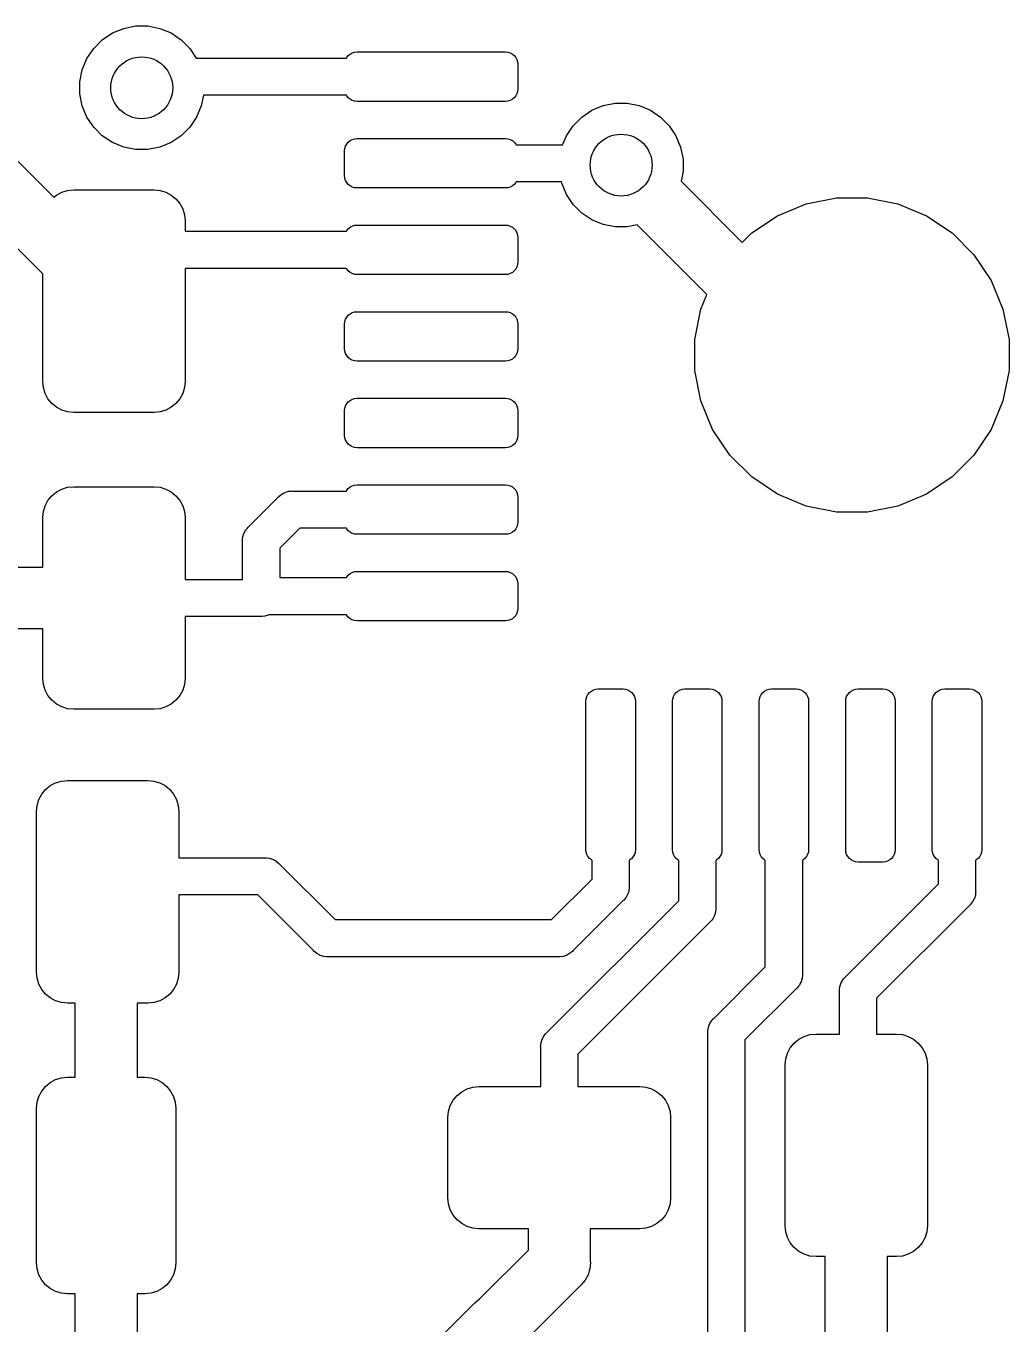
# Model space of a CAD drawing. Extents: x -3.6 to 94.4, y -84.3 to 13.7.
# Drawn here: x 63.06 to 71.01, y -32.74 to -22.25 of the extents above; entities that cross this region are included whole.
import ezdxf

# ---------------------------------------------------------------- set-up
doc = ezdxf.new("R2010")
doc.units = 0
doc.layers.add('BLACK', color=7, linetype='CONTINUOUS')

msp = doc.modelspace()

# ---------------------------------------------------------------- linework, layer by layer
at = {"layer": 'BLACK', "linetype": 'CONTINUOUS'}
for p, q in [((63.6813, -22.3616), (63.7632, -22.3069)), ((63.7632, -22.3069), (63.8542, -22.2692)), ((63.8542, -22.2692), (63.9508, -22.25)), ((63.9508, -22.25), (64.0492, -22.25)), ((64.0492, -22.25), (64.1458, -22.2692)), ((64.1458, -22.2692), (64.2368, -22.3069)), ((64.2368, -22.3069), (64.3187, -22.3616)), ((63.5569, -22.5132), (63.6116, -22.4313)), ((63.6116, -22.4313), (63.6813, -22.3616)), ((64.3187, -22.3616), (64.3884, -22.4313)), ((64.3884, -22.4313), (64.441, -22.51)), ((63.5192, -22.6042), (63.5569, -22.5132)), ((64.441, -22.51), (65.6539, -22.51)), ((65.6539, -22.51), (65.6569, -22.5044)), ((65.6569, -22.5044), (65.6693, -22.4893)), ((65.6693, -22.4893), (65.6844, -22.4769)), ((65.6844, -22.4769), (65.7017, -22.4676)), ((65.7017, -22.4676), (65.7205, -22.4619)), ((65.7205, -22.4619), (65.74, -22.46)), ((65.74, -22.46), (66.94, -22.46)), ((66.94, -22.46), (66.9595, -22.4619)), ((66.9595, -22.4619), (66.9783, -22.4676)), ((66.9783, -22.4676), (66.9956, -22.4769)), ((66.9956, -22.4769), (67.0107, -22.4893)), ((67.0107, -22.4893), (67.0231, -22.5044)), ((67.0231, -22.5044), (67.0324, -22.5217)), ((67.0324, -22.5217), (67.0381, -22.5405)), ((67.0381, -22.5405), (67.04, -22.56)), ((67.04, -22.56), (67.04, -22.76)), ((63.5, -22.7008), (63.5192, -22.6042)), ((63.5, -22.7992), (63.5, -22.7008)), ((67.04, -22.76), (67.0381, -22.7795)), ((63.5192, -22.8958), (63.5, -22.7992)), ((64.4979, -22.81), (64.4808, -22.8958)), ((65.6539, -22.81), (64.4979, -22.81)), ((65.6569, -22.8156), (65.6539, -22.81)), ((65.6693, -22.8307), (65.6569, -22.8156)), ((65.6844, -22.8431), (65.6693, -22.8307)), ((65.7017, -22.8524), (65.6844, -22.8431)), ((65.7205, -22.8581), (65.7017, -22.8524)), ((65.74, -22.86), (65.7205, -22.8581)), ((66.94, -22.86), (65.74, -22.86)), ((66.9595, -22.8581), (66.94, -22.86)), ((66.9783, -22.8524), (66.9595, -22.8581)), ((66.9956, -22.8431), (66.9783, -22.8524)), ((67.0107, -22.8307), (66.9956, -22.8431)), ((67.0231, -22.8156), (67.0107, -22.8307)), ((67.0324, -22.7983), (67.0231, -22.8156)), ((67.0381, -22.7795), (67.0324, -22.7983)), ((67.7292, -22.8942), (67.8258, -22.875)), ((67.8258, -22.875), (67.9242, -22.875)), ((67.9242, -22.875), (68.0208, -22.8942)), ((63.5569, -22.9868), (63.5192, -22.8958)), ((64.4808, -22.8958), (64.4431, -22.9868)), ((67.5563, -22.9866), (67.6382, -22.9319)), ((67.6382, -22.9319), (67.7292, -22.8942)), ((68.0208, -22.8942), (68.1118, -22.9319)), ((68.1118, -22.9319), (68.1937, -22.9866)), ((63.6116, -23.0687), (63.5569, -22.9868)), ((63.6813, -23.1384), (63.6116, -23.0687)), ((64.3884, -23.0687), (64.3187, -23.1384)), ((64.4431, -22.9868), (64.3884, -23.0687)), ((67.4319, -23.1382), (67.4866, -23.0563)), ((67.4866, -23.0563), (67.5563, -22.9866)), ((68.1937, -22.9866), (68.2634, -23.0563)), ((68.2634, -23.0563), (68.3181, -23.1382)), ((62.7428, -23.0893), (63.2889, -23.6354)), ((63.7632, -23.1931), (63.6813, -23.1384)), ((63.8542, -23.2308), (63.7632, -23.1931)), ((64.2368, -23.1931), (64.1458, -23.2308)), ((64.3187, -23.1384), (64.2368, -23.1931)), ((65.6569, -23.2044), (65.6693, -23.1893)), ((65.6693, -23.1893), (65.6844, -23.1769)), ((65.6844, -23.1769), (65.7017, -23.1676)), ((65.7017, -23.1676), (65.7205, -23.1619)), ((65.7205, -23.1619), (65.74, -23.16)), ((65.74, -23.16), (66.94, -23.16)), ((66.94, -23.16), (66.9595, -23.1619)), ((66.9595, -23.1619), (66.9783, -23.1676)), ((66.9783, -23.1676), (66.9956, -23.1769)), ((66.9956, -23.1769), (67.0107, -23.1893)), ((67.0107, -23.1893), (67.0231, -23.2044)), ((67.4021, -23.21), (67.4319, -23.1382)), ((68.3181, -23.1382), (68.3558, -23.2292)), ((63.2, -24.2536), (62.2069, -23.2605)), ((63.9508, -23.25), (63.8542, -23.2308)), ((64.0492, -23.25), (63.9508, -23.25)), ((64.1458, -23.2308), (64.0492, -23.25)), ((65.64, -23.26), (65.6419, -23.2405)), ((65.64, -23.46), (65.64, -23.26)), ((65.6419, -23.2405), (65.6476, -23.2217)), ((65.6476, -23.2217), (65.6569, -23.2044)), ((67.0231, -23.2044), (67.0261, -23.21)), ((67.0261, -23.21), (67.4021, -23.21)), ((68.3558, -23.2292), (68.375, -23.3258)), ((68.375, -23.3258), (68.375, -23.4242)), ((65.6419, -23.4795), (65.64, -23.46)), ((65.6476, -23.4983), (65.6419, -23.4795)), ((65.6569, -23.5156), (65.6476, -23.4983)), ((68.375, -23.4242), (68.3589, -23.5053)), ((68.3589, -23.5053), (68.8538, -24.0002)), ((63.3111, -23.6171), (63.3543, -23.594)), ((63.3543, -23.594), (63.4012, -23.5798)), ((63.4012, -23.5798), (63.45, -23.575)), ((63.45, -23.575), (64.1, -23.575)), ((64.1, -23.575), (64.1488, -23.5798)), ((64.1488, -23.5798), (64.1957, -23.594)), ((64.1957, -23.594), (64.2389, -23.6171)), ((65.6693, -23.5307), (65.6569, -23.5156)), ((65.6844, -23.5431), (65.6693, -23.5307)), ((65.7017, -23.5524), (65.6844, -23.5431)), ((65.7205, -23.5581), (65.7017, -23.5524)), ((65.74, -23.56), (65.7205, -23.5581)), ((66.94, -23.56), (65.74, -23.56)), ((66.9595, -23.5581), (66.94, -23.56)), ((66.9783, -23.5524), (66.9595, -23.5581)), ((66.9956, -23.5431), (66.9783, -23.5524)), ((67.0107, -23.5307), (66.9956, -23.5431)), ((67.0231, -23.5156), (67.0107, -23.5307)), ((67.0261, -23.51), (67.0231, -23.5156)), ((67.3921, -23.51), (67.0261, -23.51)), ((67.3942, -23.5208), (67.3921, -23.51)), ((67.4319, -23.6118), (67.3942, -23.5208)), ((67.4866, -23.6937), (67.4319, -23.6118)), ((63.2889, -23.6354), (63.3111, -23.6171)), ((64.2389, -23.6171), (64.2768, -23.6482)), ((64.2768, -23.6482), (64.3079, -23.6861)), ((64.3079, -23.6861), (64.331, -23.7293)), ((67.5563, -23.7634), (67.4866, -23.6937)), ((69.1384, -23.7845), (69.3696, -23.6888)), ((69.3696, -23.6888), (69.6149, -23.64)), ((69.6149, -23.64), (69.8651, -23.64)), ((69.8651, -23.64), (70.1104, -23.6888)), ((70.1104, -23.6888), (70.3416, -23.7845)), ((64.331, -23.7293), (64.3452, -23.7762)), ((64.3452, -23.7762), (64.35, -23.825)), ((67.6382, -23.8181), (67.5563, -23.7634)), ((67.7292, -23.8558), (67.6382, -23.8181)), ((68.9304, -23.9235), (69.1384, -23.7845)), ((70.3416, -23.7845), (70.5496, -23.9235)), ((64.35, -23.825), (64.35, -23.91)), ((64.35, -23.91), (65.6539, -23.91)), ((65.6539, -23.91), (65.6569, -23.9044)), ((65.6569, -23.9044), (65.6693, -23.8893)), ((65.6693, -23.8893), (65.6844, -23.8769)), ((65.6844, -23.8769), (65.7017, -23.8676)), ((65.7017, -23.8676), (65.7205, -23.8619)), ((65.7205, -23.8619), (65.74, -23.86)), ((65.74, -23.86), (66.94, -23.86)), ((66.94, -23.86), (66.9595, -23.8619)), ((66.9595, -23.8619), (66.9783, -23.8676)), ((66.9783, -23.8676), (66.9956, -23.8769)), ((66.9956, -23.8769), (67.0107, -23.8893)), ((67.0107, -23.8893), (67.0231, -23.9044)), ((67.0231, -23.9044), (67.0324, -23.9217)), ((67.0324, -23.9217), (67.0381, -23.9405)), ((67.8258, -23.875), (67.7292, -23.8558)), ((67.9242, -23.875), (67.8258, -23.875)), ((68.0053, -23.8589), (67.9242, -23.875)), ((68.5678, -24.4213), (68.0053, -23.8589)), ((68.8538, -24.0002), (68.9304, -23.9235)), ((70.5496, -23.9235), (70.7265, -24.1004)), ((67.0381, -23.9405), (67.04, -23.96)), ((67.04, -23.96), (67.04, -24.16)), ((70.7265, -24.1004), (70.8655, -24.3084)), ((65.6539, -24.21), (64.35, -24.21)), ((64.35, -24.21), (64.35, -25.125)), ((65.6569, -24.2156), (65.6539, -24.21)), ((65.6693, -24.2307), (65.6569, -24.2156)), ((65.6844, -24.2431), (65.6693, -24.2307)), ((65.7017, -24.2524), (65.6844, -24.2431)), ((66.9956, -24.2431), (66.9783, -24.2524)), ((67.0107, -24.2307), (66.9956, -24.2431)), ((67.0231, -24.2156), (67.0107, -24.2307)), ((67.0324, -24.1983), (67.0231, -24.2156)), ((67.0381, -24.1795), (67.0324, -24.1983)), ((67.04, -24.16), (67.0381, -24.1795)), ((63.2, -25.125), (63.2, -24.2536)), ((65.7205, -24.2581), (65.7017, -24.2524)), ((65.74, -24.26), (65.7205, -24.2581)), ((66.94, -24.26), (65.74, -24.26)), ((66.9595, -24.2581), (66.94, -24.26)), ((66.9783, -24.2524), (66.9595, -24.2581)), ((70.8655, -24.3084), (70.9612, -24.5396)), ((68.5188, -24.5396), (68.5678, -24.4213)), ((68.47, -24.7849), (68.5188, -24.5396)), ((70.9612, -24.5396), (71.01, -24.7849)), ((65.64, -24.66), (65.6419, -24.6405)), ((65.64, -24.86), (65.64, -24.66)), ((65.6419, -24.6405), (65.6476, -24.6217)), ((65.6476, -24.6217), (65.6569, -24.6044)), ((65.6569, -24.6044), (65.6693, -24.5893)), ((65.6693, -24.5893), (65.6844, -24.5769)), ((65.6844, -24.5769), (65.7017, -24.5676)), ((65.7017, -24.5676), (65.7205, -24.5619)), ((65.7205, -24.5619), (65.74, -24.56)), ((65.74, -24.56), (66.94, -24.56)), ((66.94, -24.56), (66.9595, -24.5619)), ((66.9595, -24.5619), (66.9783, -24.5676)), ((66.9783, -24.5676), (66.9956, -24.5769)), ((66.9956, -24.5769), (67.0107, -24.5893)), ((67.0107, -24.5893), (67.0231, -24.6044)), ((67.0231, -24.6044), (67.0324, -24.6217)), ((67.0324, -24.6217), (67.0381, -24.6405)), ((67.0381, -24.6405), (67.04, -24.66)), ((67.04, -24.66), (67.04, -24.86)), ((65.6419, -24.8795), (65.64, -24.86)), ((67.04, -24.86), (67.0381, -24.8795)), ((68.47, -25.0351), (68.47, -24.7849)), ((71.01, -24.7849), (71.01, -25.0351)), ((65.6476, -24.8983), (65.6419, -24.8795)), ((65.6569, -24.9156), (65.6476, -24.8983)), ((65.6693, -24.9307), (65.6569, -24.9156)), ((65.6844, -24.9431), (65.6693, -24.9307)), ((65.7017, -24.9524), (65.6844, -24.9431)), ((65.7205, -24.9581), (65.7017, -24.9524)), ((65.74, -24.96), (65.7205, -24.9581)), ((66.94, -24.96), (65.74, -24.96)), ((66.9595, -24.9581), (66.94, -24.96)), ((66.9783, -24.9524), (66.9595, -24.9581)), ((66.9956, -24.9431), (66.9783, -24.9524)), ((67.0107, -24.9307), (66.9956, -24.9431)), ((67.0231, -24.9156), (67.0107, -24.9307)), ((67.0324, -24.8983), (67.0231, -24.9156)), ((67.0381, -24.8795), (67.0324, -24.8983)), ((68.5188, -25.2804), (68.47, -25.0351)), ((71.01, -25.0351), (70.9612, -25.2804)), ((63.2048, -25.1738), (63.2, -25.125)), ((63.219, -25.2207), (63.2048, -25.1738)), ((64.3452, -25.1738), (64.331, -25.2207)), ((64.35, -25.125), (64.3452, -25.1738)), ((63.2421, -25.2639), (63.219, -25.2207)), ((63.2732, -25.3018), (63.2421, -25.2639)), ((64.3079, -25.2639), (64.2768, -25.3018)), ((64.331, -25.2207), (64.3079, -25.2639)), ((65.6569, -25.3044), (65.6693, -25.2893)), ((65.6693, -25.2893), (65.6844, -25.2769)), ((65.6844, -25.2769), (65.7017, -25.2676)), ((65.7017, -25.2676), (65.7205, -25.2619)), ((65.7205, -25.2619), (65.74, -25.26)), ((65.74, -25.26), (66.94, -25.26)), ((66.94, -25.26), (66.9595, -25.2619)), ((66.9595, -25.2619), (66.9783, -25.2676)), ((66.9783, -25.2676), (66.9956, -25.2769)), ((66.9956, -25.2769), (67.0107, -25.2893)), ((67.0107, -25.2893), (67.0231, -25.3044)), ((68.6145, -25.5116), (68.5188, -25.2804)), ((70.9612, -25.2804), (70.8655, -25.5116)), ((63.3111, -25.3329), (63.2732, -25.3018)), ((63.3543, -25.356), (63.3111, -25.3329)), ((63.4012, -25.3702), (63.3543, -25.356)), ((63.45, -25.375), (63.4012, -25.3702)), ((64.1, -25.375), (63.45, -25.375)), ((64.1488, -25.3702), (64.1, -25.375)), ((64.1957, -25.356), (64.1488, -25.3702)), ((64.2389, -25.3329), (64.1957, -25.356)), ((64.2768, -25.3018), (64.2389, -25.3329)), ((65.64, -25.36), (65.6419, -25.3405)), ((65.64, -25.56), (65.64, -25.36)), ((65.6419, -25.3405), (65.6476, -25.3217)), ((65.6476, -25.3217), (65.6569, -25.3044)), ((67.0231, -25.3044), (67.0324, -25.3217)), ((67.0324, -25.3217), (67.0381, -25.3405)), ((67.0381, -25.3405), (67.04, -25.36)), ((67.04, -25.36), (67.04, -25.56)), ((65.6419, -25.5795), (65.64, -25.56)), ((65.6476, -25.5983), (65.6419, -25.5795)), ((65.6569, -25.6156), (65.6476, -25.5983)), ((67.0324, -25.5983), (67.0231, -25.6156)), ((67.0381, -25.5795), (67.0324, -25.5983)), ((67.04, -25.56), (67.0381, -25.5795)), ((68.7535, -25.7196), (68.6145, -25.5116)), ((70.8655, -25.5116), (70.7265, -25.7196)), ((65.6693, -25.6307), (65.6569, -25.6156)), ((65.6844, -25.6431), (65.6693, -25.6307)), ((65.7017, -25.6524), (65.6844, -25.6431)), ((65.7205, -25.6581), (65.7017, -25.6524)), ((65.74, -25.66), (65.7205, -25.6581)), ((66.94, -25.66), (65.74, -25.66)), ((66.9595, -25.6581), (66.94, -25.66)), ((66.9783, -25.6524), (66.9595, -25.6581)), ((66.9956, -25.6431), (66.9783, -25.6524)), ((67.0107, -25.6307), (66.9956, -25.6431)), ((67.0231, -25.6156), (67.0107, -25.6307)), ((68.9304, -25.8965), (68.7535, -25.7196)), ((70.7265, -25.7196), (70.5496, -25.8965)), ((69.1384, -26.0355), (68.9304, -25.8965)), ((70.5496, -25.8965), (70.3416, -26.0355)), ((63.2732, -26.0482), (63.3111, -26.0171)), ((63.3111, -26.0171), (63.3543, -25.994)), ((63.3543, -25.994), (63.4012, -25.9798)), ((63.4012, -25.9798), (63.45, -25.975)), ((63.45, -25.975), (64.1, -25.975)), ((64.1, -25.975), (64.1488, -25.9798)), ((64.1488, -25.9798), (64.1957, -25.994)), ((64.1957, -25.994), (64.2389, -26.0171)), ((64.2389, -26.0171), (64.2768, -26.0482)), ((65.1313, -26.0347), (65.1465, -26.0265)), ((65.1465, -26.0265), (65.1573, -26.0207)), ((65.1573, -26.0207), (65.1856, -26.0122)), ((65.1856, -26.0122), (65.2076, -26.01)), ((65.2076, -26.01), (65.215, -26.0093)), ((65.2076, -26.01), (65.2076, -26.01)), ((65.215, -26.0093), (65.2224, -26.01)), ((65.2224, -26.01), (65.6539, -26.01)), ((65.6539, -26.01), (65.6569, -26.0044)), ((65.6569, -26.0044), (65.6693, -25.9893)), ((65.6693, -25.9893), (65.6844, -25.9769)), ((65.6844, -25.9769), (65.7017, -25.9676)), ((65.7017, -25.9676), (65.7205, -25.9619)), ((65.7205, -25.9619), (65.74, -25.96)), ((65.74, -25.96), (66.94, -25.96)), ((66.94, -25.96), (66.9595, -25.9619)), ((66.9595, -25.9619), (66.9783, -25.9676)), ((66.9783, -25.9676), (66.9956, -25.9769)), ((66.9956, -25.9769), (67.0107, -25.9893)), ((67.0107, -25.9893), (67.0231, -26.0044)), ((67.0231, -26.0044), (67.0324, -26.0217)), ((67.0324, -26.0217), (67.0381, -26.0405)), ((63.2048, -26.1762), (63.219, -26.1293)), ((63.219, -26.1293), (63.2421, -26.0861)), ((63.2421, -26.0861), (63.2732, -26.0482)), ((64.2768, -26.0482), (64.3079, -26.0861)), ((64.3079, -26.0861), (64.331, -26.1293)), ((64.331, -26.1293), (64.3452, -26.1762)), ((64.8641, -26.2987), (65.1037, -26.0591)), ((65.1037, -26.0591), (65.1084, -26.0534)), ((65.1084, -26.0534), (65.1242, -26.0405)), ((65.1242, -26.0405), (65.1313, -26.0347)), ((67.0381, -26.0405), (67.04, -26.06)), ((67.04, -26.06), (67.04, -26.26)), ((69.3696, -26.1312), (69.1384, -26.0355)), ((69.6149, -26.18), (69.3696, -26.1312)), ((70.1104, -26.1312), (69.8651, -26.18)), ((70.3416, -26.0355), (70.1104, -26.1312)), ((63.2, -26.225), (63.2048, -26.1762)), ((63.2, -26.625), (63.2, -26.225)), ((64.3452, -26.1762), (64.35, -26.225)), ((64.35, -26.225), (64.35, -26.725)), ((69.8651, -26.18), (69.6149, -26.18)), ((64.8257, -26.3523), (64.8357, -26.3337)), ((64.8357, -26.3337), (64.8397, -26.3263)), ((64.8397, -26.3263), (64.8537, -26.3091)), ((64.8537, -26.3091), (64.8584, -26.3034)), ((64.8584, -26.3034), (64.8641, -26.2987)), ((65.2771, -26.31), (65.115, -26.4721)), ((65.6539, -26.31), (65.2771, -26.31)), ((65.6569, -26.3156), (65.6539, -26.31)), ((65.6693, -26.3307), (65.6569, -26.3156)), ((65.6844, -26.3431), (65.6693, -26.3307)), ((67.0107, -26.3307), (66.9956, -26.3431)), ((67.0231, -26.3156), (67.0107, -26.3307)), ((67.0324, -26.2983), (67.0231, -26.3156)), ((67.0381, -26.2795), (67.0324, -26.2983)), ((67.04, -26.26), (67.0381, -26.2795)), ((64.8143, -26.41), (64.8155, -26.3978)), ((64.815, -26.4174), (64.8143, -26.41)), ((64.815, -26.725), (64.815, -26.4174)), ((64.8155, -26.3978), (64.8172, -26.3806)), ((64.8172, -26.3806), (64.8257, -26.3523)), ((65.7017, -26.3524), (65.6844, -26.3431)), ((65.7205, -26.3581), (65.7017, -26.3524)), ((65.74, -26.36), (65.7205, -26.3581)), ((66.94, -26.36), (65.74, -26.36)), ((66.9595, -26.3581), (66.94, -26.36)), ((66.9783, -26.3524), (66.9595, -26.3581)), ((66.9956, -26.3431), (66.9783, -26.3524)), ((65.115, -26.4721), (65.115, -26.71)), ((62.8873, -26.625), (63.2, -26.625)), ((64.35, -26.725), (64.815, -26.725)), ((65.115, -26.71), (65.6539, -26.71)), ((65.6539, -26.71), (65.6569, -26.7044)), ((65.6569, -26.7044), (65.6693, -26.6893)), ((65.6693, -26.6893), (65.6844, -26.6769)), ((65.6844, -26.6769), (65.7017, -26.6676)), ((65.7017, -26.6676), (65.7205, -26.6619)), ((65.7205, -26.6619), (65.74, -26.66)), ((65.74, -26.66), (66.94, -26.66)), ((66.94, -26.66), (66.9595, -26.6619)), ((66.9595, -26.6619), (66.9783, -26.6676)), ((66.9783, -26.6676), (66.9956, -26.6769)), ((66.9956, -26.6769), (67.0107, -26.6893)), ((67.0107, -26.6893), (67.0231, -26.7044)), ((67.0231, -26.7044), (67.0324, -26.7217)), ((67.0324, -26.7217), (67.0381, -26.7405)), ((67.0381, -26.7405), (67.04, -26.76)), ((67.04, -26.76), (67.04, -26.96)), ((67.04, -26.96), (67.0381, -26.9795)), ((64.35, -27.025), (64.35, -27.525)), ((64.9576, -27.025), (64.35, -27.025)), ((64.965, -27.0257), (64.9576, -27.025)), ((64.9724, -27.025), (64.965, -27.0257)), ((64.9944, -27.0228), (64.9724, -27.025)), ((65.0227, -27.0143), (64.9944, -27.0228)), ((65.0306, -27.01), (65.0227, -27.0143)), ((65.6539, -27.01), (65.0306, -27.01)), ((65.6569, -27.0156), (65.6539, -27.01)), ((65.6693, -27.0307), (65.6569, -27.0156)), ((65.6844, -27.0431), (65.6693, -27.0307)), ((65.7017, -27.0524), (65.6844, -27.0431)), ((65.7205, -27.0581), (65.7017, -27.0524)), ((65.74, -27.06), (65.7205, -27.0581)), ((66.94, -27.06), (65.74, -27.06)), ((66.9595, -27.0581), (66.94, -27.06)), ((66.9783, -27.0524), (66.9595, -27.0581)), ((66.9956, -27.0431), (66.9783, -27.0524)), ((67.0107, -27.0307), (66.9956, -27.0431)), ((67.0231, -27.0156), (67.0107, -27.0307)), ((67.0324, -26.9983), (67.0231, -27.0156)), ((67.0381, -26.9795), (67.0324, -26.9983)), ((63.2, -27.125), (62.9786, -27.125)), ((63.2, -27.525), (63.2, -27.125)), ((63.2048, -27.5738), (63.2, -27.525)), ((63.219, -27.6207), (63.2048, -27.5738)), ((64.3452, -27.5738), (64.331, -27.6207)), ((64.35, -27.525), (64.3452, -27.5738)), ((63.2421, -27.6639), (63.219, -27.6207)), ((63.2732, -27.7018), (63.2421, -27.6639)), ((63.3111, -27.7329), (63.2732, -27.7018)), ((64.2768, -27.7018), (64.2389, -27.7329)), ((64.3079, -27.6639), (64.2768, -27.7018)), ((64.331, -27.6207), (64.3079, -27.6639)), ((67.59, -27.71), (67.5919, -27.6905)), ((67.5919, -27.6905), (67.5976, -27.6717)), ((67.5976, -27.6717), (67.6069, -27.6544)), ((67.6069, -27.6544), (67.6193, -27.6393)), ((67.6193, -27.6393), (67.6344, -27.6269)), ((67.6344, -27.6269), (67.6517, -27.6176)), ((67.6517, -27.6176), (67.6705, -27.6119)), ((67.6705, -27.6119), (67.69, -27.61)), ((67.69, -27.61), (67.89, -27.61)), ((67.89, -27.61), (67.9095, -27.6119)), ((67.9095, -27.6119), (67.9283, -27.6176)), ((67.9283, -27.6176), (67.9456, -27.6269)), ((67.9456, -27.6269), (67.9607, -27.6393)), ((67.9607, -27.6393), (67.9731, -27.6544)), ((67.9731, -27.6544), (67.9824, -27.6717)), ((67.9824, -27.6717), (67.9881, -27.6905)), ((67.9881, -27.6905), (67.99, -27.71)), ((68.29, -27.71), (68.2919, -27.6905)), ((68.2919, -27.6905), (68.2976, -27.6717)), ((68.2976, -27.6717), (68.3069, -27.6544)), ((68.3069, -27.6544), (68.3193, -27.6393)), ((68.3193, -27.6393), (68.3344, -27.6269)), ((68.3344, -27.6269), (68.3517, -27.6176)), ((68.3517, -27.6176), (68.3705, -27.6119)), ((68.3705, -27.6119), (68.39, -27.61)), ((68.39, -27.61), (68.59, -27.61)), ((68.59, -27.61), (68.6095, -27.6119)), ((68.6095, -27.6119), (68.6283, -27.6176)), ((68.6283, -27.6176), (68.6456, -27.6269)), ((68.6456, -27.6269), (68.6607, -27.6393)), ((68.6607, -27.6393), (68.6731, -27.6544)), ((68.6731, -27.6544), (68.6824, -27.6717)), ((68.6824, -27.6717), (68.6881, -27.6905)), ((68.6881, -27.6905), (68.69, -27.71)), ((68.99, -27.71), (68.9919, -27.6905)), ((68.9919, -27.6905), (68.9976, -27.6717)), ((68.9976, -27.6717), (69.0069, -27.6544)), ((69.0069, -27.6544), (69.0193, -27.6393)), ((69.0193, -27.6393), (69.0344, -27.6269)), ((69.0344, -27.6269), (69.0517, -27.6176)), ((69.0517, -27.6176), (69.0705, -27.6119)), ((69.0705, -27.6119), (69.09, -27.61)), ((69.09, -27.61), (69.29, -27.61)), ((69.29, -27.61), (69.3095, -27.6119)), ((69.3095, -27.6119), (69.3283, -27.6176)), ((69.3283, -27.6176), (69.3456, -27.6269)), ((69.3456, -27.6269), (69.3607, -27.6393)), ((69.3607, -27.6393), (69.3731, -27.6544)), ((69.3731, -27.6544), (69.3824, -27.6717)), ((69.3824, -27.6717), (69.3881, -27.6905)), ((69.3881, -27.6905), (69.39, -27.71)), ((69.69, -27.71), (69.6919, -27.6905)), ((69.6919, -27.6905), (69.6976, -27.6717)), ((69.6976, -27.6717), (69.7069, -27.6544)), ((69.7069, -27.6544), (69.7193, -27.6393)), ((69.7193, -27.6393), (69.7344, -27.6269)), ((69.7344, -27.6269), (69.7517, -27.6176)), ((69.7517, -27.6176), (69.7705, -27.6119)), ((69.7705, -27.6119), (69.79, -27.61)), ((69.79, -27.61), (69.99, -27.61)), ((69.99, -27.61), (70.0095, -27.6119)), ((70.0095, -27.6119), (70.0283, -27.6176)), ((70.0283, -27.6176), (70.0456, -27.6269)), ((70.0456, -27.6269), (70.0607, -27.6393)), ((70.0607, -27.6393), (70.0731, -27.6544)), ((70.0731, -27.6544), (70.0824, -27.6717)), ((70.0824, -27.6717), (70.0881, -27.6905)), ((70.0881, -27.6905), (70.09, -27.71)), ((70.39, -27.71), (70.3919, -27.6905)), ((70.3919, -27.6905), (70.3976, -27.6717)), ((70.3976, -27.6717), (70.4069, -27.6544)), ((70.4069, -27.6544), (70.4193, -27.6393)), ((70.4193, -27.6393), (70.4344, -27.6269)), ((70.4344, -27.6269), (70.4517, -27.6176)), ((70.4517, -27.6176), (70.4705, -27.6119)), ((70.4705, -27.6119), (70.49, -27.61)), ((70.49, -27.61), (70.69, -27.61)), ((70.69, -27.61), (70.7095, -27.6119)), ((70.7095, -27.6119), (70.7283, -27.6176)), ((70.7283, -27.6176), (70.7456, -27.6269)), ((70.7456, -27.6269), (70.7607, -27.6393)), ((70.7607, -27.6393), (70.7731, -27.6544)), ((70.7731, -27.6544), (70.7824, -27.6717)), ((70.7824, -27.6717), (70.7881, -27.6905)), ((70.7881, -27.6905), (70.79, -27.71)), ((63.3543, -27.756), (63.3111, -27.7329)), ((63.4012, -27.7702), (63.3543, -27.756)), ((63.45, -27.775), (63.4012, -27.7702)), ((64.1, -27.775), (63.45, -27.775)), ((64.1488, -27.7702), (64.1, -27.775)), ((64.1957, -27.756), (64.1488, -27.7702)), ((64.2389, -27.7329), (64.1957, -27.756)), ((67.59, -28.91), (67.59, -27.71)), ((67.99, -27.71), (67.99, -28.91)), ((68.29, -28.91), (68.29, -27.71)), ((68.69, -27.71), (68.69, -28.91)), ((68.99, -28.91), (68.99, -27.71)), ((69.39, -27.71), (69.39, -28.91)), ((69.69, -28.91), (69.69, -27.71)), ((70.09, -27.71), (70.09, -28.91)), ((70.39, -28.91), (70.39, -27.71)), ((70.79, -27.71), (70.79, -28.91)), ((63.1921, -28.4611), (63.2232, -28.4232)), ((63.2232, -28.4232), (63.2611, -28.3921)), ((63.2611, -28.3921), (63.3043, -28.369)), ((63.3043, -28.369), (63.3512, -28.3548)), ((63.3512, -28.3548), (63.4, -28.35)), ((63.4, -28.35), (64.05, -28.35)), ((64.05, -28.35), (64.0988, -28.3548)), ((64.0988, -28.3548), (64.1457, -28.369)), ((64.1457, -28.369), (64.1889, -28.3921)), ((64.1889, -28.3921), (64.2268, -28.4232)), ((64.2268, -28.4232), (64.2579, -28.4611)), ((63.1548, -28.5512), (63.169, -28.5043)), ((63.169, -28.5043), (63.1921, -28.4611)), ((64.2579, -28.4611), (64.281, -28.5043)), ((64.281, -28.5043), (64.2952, -28.5512)), ((63.15, -28.6), (63.1548, -28.5512)), ((63.15, -29.9), (63.15, -28.6)), ((64.2952, -28.5512), (64.3, -28.6)), ((64.3, -28.6), (64.3, -28.975)), ((67.5919, -28.9295), (67.59, -28.91)), ((67.5976, -28.9483), (67.5919, -28.9295)), ((67.6069, -28.9656), (67.5976, -28.9483)), ((67.6193, -28.9807), (67.6069, -28.9656)), ((67.9731, -28.9656), (67.9607, -28.9807)), ((67.9824, -28.9483), (67.9731, -28.9656)), ((67.9881, -28.9295), (67.9824, -28.9483)), ((67.99, -28.91), (67.9881, -28.9295)), ((68.2919, -28.9295), (68.29, -28.91)), ((68.2976, -28.9483), (68.2919, -28.9295)), ((68.3069, -28.9656), (68.2976, -28.9483)), ((68.3193, -28.9807), (68.3069, -28.9656)), ((68.6731, -28.9656), (68.6607, -28.9807)), ((68.6824, -28.9483), (68.6731, -28.9656)), ((68.6881, -28.9295), (68.6824, -28.9483)), ((68.69, -28.91), (68.6881, -28.9295)), ((68.9919, -28.9295), (68.99, -28.91)), ((68.9976, -28.9483), (68.9919, -28.9295)), ((69.0069, -28.9656), (68.9976, -28.9483)), ((69.0193, -28.9807), (69.0069, -28.9656)), ((69.3731, -28.9656), (69.3607, -28.9807)), ((69.3824, -28.9483), (69.3731, -28.9656)), ((69.3881, -28.9295), (69.3824, -28.9483)), ((69.39, -28.91), (69.3881, -28.9295)), ((69.6919, -28.9295), (69.69, -28.91)), ((69.6976, -28.9483), (69.6919, -28.9295)), ((69.7069, -28.9656), (69.6976, -28.9483)), ((69.7193, -28.9807), (69.7069, -28.9656)), ((70.0731, -28.9656), (70.0607, -28.9807)), ((70.0824, -28.9483), (70.0731, -28.9656)), ((70.0881, -28.9295), (70.0824, -28.9483)), ((70.09, -28.91), (70.0881, -28.9295)), ((70.3919, -28.9295), (70.39, -28.91)), ((70.3976, -28.9483), (70.3919, -28.9295)), ((70.4069, -28.9656), (70.3976, -28.9483)), ((70.4193, -28.9807), (70.4069, -28.9656)), ((70.7731, -28.9656), (70.7607, -28.9807)), ((70.7824, -28.9483), (70.7731, -28.9656)), ((70.7881, -28.9295), (70.7824, -28.9483)), ((70.79, -28.91), (70.7881, -28.9295)), ((64.3, -28.975), (64.9926, -28.975)), ((64.9926, -28.975), (65, -28.9743)), ((65, -28.9743), (65.0074, -28.975)), ((65.0074, -28.975), (65.0074, -28.975)), ((65.0074, -28.975), (65.0294, -28.9772)), ((65.0294, -28.9772), (65.0577, -28.9857)), ((65.0577, -28.9857), (65.0837, -28.9997)), ((65.0837, -28.9997), (65.1066, -29.0184)), ((65.1066, -29.0184), (65.1113, -29.0241)), ((65.1113, -29.0241), (65.5621, -29.475)), ((67.6344, -28.9931), (67.6193, -28.9807)), ((67.64, -28.9961), (67.6344, -28.9931)), ((67.64, -29.1479), (67.64, -28.9961)), ((67.9456, -28.9931), (67.94, -28.9961)), ((67.94, -28.9961), (67.94, -29.2026)), ((67.9607, -28.9807), (67.9456, -28.9931)), ((68.3344, -28.9931), (68.3193, -28.9807)), ((68.34, -28.9961), (68.3344, -28.9931)), ((68.34, -29.3229), (68.34, -28.9961)), ((68.6456, -28.9931), (68.64, -28.9961)), ((68.64, -28.9961), (68.64, -29.3776)), ((68.6607, -28.9807), (68.6456, -28.9931)), ((69.0344, -28.9931), (69.0193, -28.9807)), ((69.04, -28.9961), (69.0344, -28.9931)), ((69.04, -29.8579), (69.04, -28.9961)), ((69.3456, -28.9931), (69.34, -28.9961)), ((69.34, -28.9961), (69.34, -29.9127)), ((69.3607, -28.9807), (69.3456, -28.9931)), ((69.7344, -28.9931), (69.7193, -28.9807)), ((69.7517, -29.0024), (69.7344, -28.9931)), ((69.7705, -29.0081), (69.7517, -29.0024)), ((69.79, -29.01), (69.7705, -29.0081)), ((69.99, -29.01), (69.79, -29.01)), ((70.0095, -29.0081), (69.99, -29.01)), ((70.0283, -29.0024), (70.0095, -29.0081)), ((70.0456, -28.9931), (70.0283, -29.0024)), ((70.0607, -28.9807), (70.0456, -28.9931)), ((70.4344, -28.9931), (70.4193, -28.9807)), ((70.44, -28.9961), (70.4344, -28.9931)), ((70.44, -29.1868), (70.44, -28.9961)), ((70.7456, -28.9931), (70.74, -28.9961)), ((70.74, -28.9961), (70.74, -29.2416)), ((70.7607, -28.9807), (70.7456, -28.9931)), ((67.3129, -29.475), (67.64, -29.1479)), ((64.9379, -29.275), (64.3, -29.275)), ((64.3, -29.275), (64.3, -29.9)), ((65.3887, -29.7259), (64.9379, -29.275)), ((67.9293, -29.2677), (67.9153, -29.2937)), ((67.9303, -29.2643), (67.9293, -29.2677)), ((67.9378, -29.2394), (67.9303, -29.2643)), ((67.94, -29.2174), (67.9378, -29.2394)), ((67.94, -29.2026), (67.9407, -29.21)), ((67.9407, -29.21), (67.94, -29.2174)), ((67.94, -29.2174), (67.94, -29.2174)), ((69.6892, -29.9376), (70.44, -29.1868)), ((70.7378, -29.2783), (70.7301, -29.3037)), ((70.74, -29.2563), (70.7378, -29.2783)), ((70.74, -29.2416), (70.7407, -29.2489)), ((70.7407, -29.2489), (70.74, -29.2563)), ((70.74, -29.2563), (70.74, -29.2563)), ((67.2741, -30.3887), (68.34, -29.3229)), ((67.8909, -29.3213), (67.4863, -29.7259)), ((67.8966, -29.3166), (67.8909, -29.3213)), ((67.9072, -29.3037), (67.8966, -29.3166)), ((67.9153, -29.2937), (67.9072, -29.3037)), ((68.64, -29.3776), (68.6407, -29.385)), ((68.6407, -29.385), (68.64, -29.3924)), ((70.6909, -29.3602), (69.94, -30.111)), ((70.6966, -29.3555), (70.6909, -29.3602)), ((70.7131, -29.3353), (70.6966, -29.3555)), ((70.7153, -29.3327), (70.7131, -29.3353)), ((70.7293, -29.3066), (70.7153, -29.3327)), ((70.7301, -29.3037), (70.7293, -29.3066)), ((65.5621, -29.475), (67.3129, -29.475)), ((68.6095, -29.4759), (68.5966, -29.4916)), ((68.6153, -29.4687), (68.6095, -29.4759)), ((68.6293, -29.4427), (68.6153, -29.4687)), ((68.6378, -29.4144), (68.6293, -29.4427)), ((68.6293, -29.4427), (68.6293, -29.4427)), ((68.64, -29.3924), (68.6378, -29.4144)), ((68.64, -29.3924), (68.64, -29.3924)), ((68.5909, -29.4963), (67.525, -30.5621)), ((68.5966, -29.4916), (68.5909, -29.4963)), ((65.3934, -29.7316), (65.3887, -29.7259)), ((65.3991, -29.7363), (65.3934, -29.7316)), ((65.4163, -29.7503), (65.3991, -29.7363)), ((65.4399, -29.7629), (65.4163, -29.7503)), ((65.4423, -29.7643), (65.4399, -29.7629)), ((65.4706, -29.7728), (65.4423, -29.7643)), ((65.4926, -29.775), (65.4706, -29.7728)), ((65.5, -29.7757), (65.4926, -29.775)), ((65.4926, -29.775), (65.4926, -29.775)), ((65.5074, -29.775), (65.5, -29.7757)), ((67.3676, -29.775), (65.5074, -29.775)), ((67.375, -29.7757), (67.3676, -29.775)), ((67.3824, -29.775), (67.375, -29.7757)), ((67.4044, -29.7728), (67.3824, -29.775)), ((67.3824, -29.775), (67.3824, -29.775)), ((67.4327, -29.7643), (67.4044, -29.7728)), ((67.4587, -29.7503), (67.4327, -29.7643)), ((67.4816, -29.7316), (67.4587, -29.7503)), ((67.4863, -29.7259), (67.4816, -29.7316)), ((63.1548, -29.9488), (63.15, -29.9)), ((64.3, -29.9), (64.2952, -29.9488)), ((68.6242, -30.2738), (69.04, -29.8579)), ((63.169, -29.9957), (63.1548, -29.9488)), ((63.1921, -30.0389), (63.169, -29.9957)), ((64.281, -29.9957), (64.2579, -30.0389)), ((64.2952, -29.9488), (64.281, -29.9957)), ((69.3085, -30.012), (69.2966, -30.0266)), ((69.3153, -30.0038), (69.3085, -30.012)), ((69.3245, -29.9867), (69.3153, -30.0038)), ((69.3293, -29.9777), (69.3245, -29.9867)), ((69.3378, -29.9494), (69.3293, -29.9777)), ((69.34, -29.9274), (69.3378, -29.9494)), ((69.34, -29.9127), (69.3407, -29.92)), ((69.3407, -29.92), (69.34, -29.9274)), ((69.34, -29.9274), (69.34, -29.9274)), ((69.6422, -30.0195), (69.6508, -29.9912)), ((69.6508, -29.9912), (69.6582, -29.9773)), ((69.6582, -29.9773), (69.6647, -29.9652)), ((69.6647, -29.9652), (69.6787, -29.948)), ((69.6787, -29.948), (69.6834, -29.9423)), ((69.6834, -29.9423), (69.6892, -29.9376)), ((63.2232, -30.0768), (63.1921, -30.0389)), ((63.2611, -30.1079), (63.2232, -30.0768)), ((63.3043, -30.131), (63.2611, -30.1079)), ((64.1889, -30.1079), (64.1457, -30.131)), ((64.2268, -30.0768), (64.1889, -30.1079)), ((64.2579, -30.0389), (64.2268, -30.0768)), ((69.2909, -30.0313), (68.875, -30.4472)), ((69.2966, -30.0266), (69.2909, -30.0313)), ((69.6393, -30.0489), (69.6402, -30.0397)), ((69.64, -30.0563), (69.6393, -30.0489)), ((69.64, -30.4), (69.64, -30.0563)), ((69.6402, -30.0397), (69.6422, -30.0195)), ((69.94, -30.111), (69.94, -30.4)), ((63.3512, -30.1452), (63.3043, -30.131)), ((63.4, -30.15), (63.3512, -30.1452)), ((63.4625, -30.15), (63.4, -30.15)), ((63.4625, -30.75), (63.4625, -30.15)), ((64.05, -30.15), (63.9625, -30.15)), ((63.9625, -30.15), (63.9625, -30.75)), ((64.0988, -30.1452), (64.05, -30.15)), ((64.1457, -30.131), (64.0988, -30.1452)), ((68.5772, -30.3556), (68.5858, -30.3273)), ((68.5858, -30.3273), (68.5922, -30.3152)), ((68.5922, -30.3152), (68.5997, -30.3013)), ((68.5997, -30.3013), (68.6137, -30.2842)), ((68.6137, -30.2842), (68.6184, -30.2784)), ((68.6184, -30.2784), (68.6242, -30.2738)), ((67.2357, -30.4423), (67.2497, -30.4163)), ((67.2497, -30.4163), (67.2637, -30.3991)), ((67.2637, -30.3991), (67.2684, -30.3934)), ((67.2637, -30.3991), (67.2637, -30.3991)), ((67.2684, -30.3934), (67.2741, -30.3887)), ((68.5743, -30.385), (68.5753, -30.3747)), ((68.575, -30.3924), (68.5743, -30.385)), ((68.575, -35.4676), (68.575, -30.3924)), ((68.5753, -30.3747), (68.5772, -30.3556)), ((69.3111, -30.4421), (69.3543, -30.419)), ((69.3543, -30.419), (69.4012, -30.4048)), ((69.4012, -30.4048), (69.45, -30.4)), ((69.45, -30.4), (69.64, -30.4)), ((69.94, -30.4), (70.1, -30.4)), ((70.1, -30.4), (70.1488, -30.4048)), ((70.1488, -30.4048), (70.1957, -30.419)), ((70.1957, -30.419), (70.2389, -30.4421)), ((67.2243, -30.5), (67.2272, -30.4706)), ((67.225, -30.5074), (67.2243, -30.5)), ((67.225, -30.825), (67.225, -30.5074)), ((67.2272, -30.4706), (67.2357, -30.4423)), ((68.875, -30.4472), (68.875, -35.4129)), ((69.219, -30.5543), (69.2421, -30.5111)), ((69.2421, -30.5111), (69.2732, -30.4732)), ((69.2732, -30.4732), (69.3111, -30.4421)), ((70.2389, -30.4421), (70.2768, -30.4732)), ((70.2768, -30.4732), (70.3079, -30.5111)), ((70.3079, -30.5111), (70.331, -30.5543)), ((67.525, -30.5621), (67.525, -30.825)), ((69.2, -30.65), (69.2048, -30.6012)), ((69.2048, -30.6012), (69.219, -30.5543)), ((70.331, -30.5543), (70.3452, -30.6012)), ((70.3452, -30.6012), (70.35, -30.65)), ((69.2, -31.95), (69.2, -30.65)), ((70.35, -30.65), (70.35, -31.95)), ((63.1921, -30.8611), (63.2232, -30.8232)), ((63.2232, -30.8232), (63.2611, -30.7921)), ((63.2611, -30.7921), (63.3043, -30.769)), ((63.3043, -30.769), (63.3512, -30.7548)), ((63.3512, -30.7548), (63.4, -30.75)), ((63.4, -30.75), (63.4625, -30.75)), ((63.9625, -30.75), (64.025, -30.75)), ((64.025, -30.75), (64.0738, -30.7548)), ((64.0738, -30.7548), (64.1207, -30.769)), ((64.1207, -30.769), (64.1639, -30.7921)), ((64.1639, -30.7921), (64.2018, -30.8232)), ((64.2018, -30.8232), (64.2329, -30.8611)), ((66.5861, -30.8671), (66.6293, -30.844)), ((66.6293, -30.844), (66.6762, -30.8298)), ((66.6762, -30.8298), (66.725, -30.825)), ((66.725, -30.825), (67.225, -30.825)), ((67.525, -30.825), (68.025, -30.825)), ((68.025, -30.825), (68.0738, -30.8298)), ((68.0738, -30.8298), (68.1207, -30.844)), ((68.1207, -30.844), (68.1639, -30.8671)), ((63.15, -31), (63.1548, -30.9512)), ((63.1548, -30.9512), (63.169, -30.9043)), ((63.169, -30.9043), (63.1921, -30.8611)), ((64.2329, -30.8611), (64.256, -30.9043)), ((64.256, -30.9043), (64.2702, -30.9512)), ((64.2702, -30.9512), (64.275, -31)), ((66.494, -30.9793), (66.5171, -30.9361)), ((66.5171, -30.9361), (66.5482, -30.8982)), ((66.5482, -30.8982), (66.5861, -30.8671)), ((68.1639, -30.8671), (68.2018, -30.8982)), ((68.2018, -30.8982), (68.2329, -30.9361)), ((68.2329, -30.9361), (68.256, -30.9793)), ((63.15, -32.25), (63.15, -31)), ((64.275, -31), (64.275, -32.25)), ((66.475, -31.075), (66.4798, -31.0262)), ((66.4798, -31.0262), (66.494, -30.9793)), ((68.256, -30.9793), (68.2702, -31.0262)), ((68.2702, -31.0262), (68.275, -31.075)), ((66.475, -31.725), (66.475, -31.075)), ((68.275, -31.075), (68.275, -31.725)), ((66.4798, -31.7738), (66.475, -31.725)), ((66.494, -31.8207), (66.4798, -31.7738)), ((68.2702, -31.7738), (68.256, -31.8207)), ((68.275, -31.725), (68.2702, -31.7738)), ((66.5171, -31.8639), (66.494, -31.8207)), ((66.5482, -31.9018), (66.5171, -31.8639)), ((66.5861, -31.9329), (66.5482, -31.9018)), ((68.2018, -31.9018), (68.1639, -31.9329)), ((68.2329, -31.8639), (68.2018, -31.9018)), ((68.256, -31.8207), (68.2329, -31.8639)), ((66.6293, -31.956), (66.5861, -31.9329)), ((66.6762, -31.9702), (66.6293, -31.956)), ((66.725, -31.975), (66.6762, -31.9702)), ((67.125, -31.975), (66.725, -31.975)), ((67.125, -32.1464), (67.125, -31.975)), ((68.025, -31.975), (67.625, -31.975)), ((67.625, -31.975), (67.625, -32.2377)), ((68.0738, -31.9702), (68.025, -31.975)), ((68.1207, -31.956), (68.0738, -31.9702)), ((68.1639, -31.9329), (68.1207, -31.956)), ((69.2048, -31.9988), (69.2, -31.95)), ((69.219, -32.0457), (69.2048, -31.9988)), ((70.3452, -31.9988), (70.331, -32.0457)), ((70.35, -31.95), (70.3452, -31.9988)), ((69.2421, -32.0889), (69.219, -32.0457)), ((69.2732, -32.1268), (69.2421, -32.0889)), ((70.3079, -32.0889), (70.2768, -32.1268)), ((70.331, -32.0457), (70.3079, -32.0889)), ((66.7318, -32.5397), (67.125, -32.1464)), ((69.3111, -32.1579), (69.2732, -32.1268)), ((69.3543, -32.181), (69.3111, -32.1579)), ((69.4012, -32.1952), (69.3543, -32.181)), ((69.45, -32.2), (69.4012, -32.1952)), ((69.525, -32.2), (69.45, -32.2)), ((69.525, -32.8877), (69.525, -32.2)), ((70.1, -32.2), (70.025, -32.2)), ((70.025, -32.2), (70.025, -33.2964)), ((70.1488, -32.1952), (70.1, -32.2)), ((70.1957, -32.181), (70.1488, -32.1952)), ((70.2389, -32.1579), (70.1957, -32.181)), ((70.2768, -32.1268), (70.2389, -32.1579)), ((63.1548, -32.2988), (63.15, -32.25)), ((63.169, -32.3457), (63.1548, -32.2988)), ((64.2702, -32.2988), (64.256, -32.3457)), ((64.275, -32.25), (64.2702, -32.2988)), ((67.6167, -32.3145), (67.6071, -32.3461)), ((67.6214, -32.299), (67.6167, -32.3145)), ((67.6262, -32.25), (67.6214, -32.299)), ((67.625, -32.2377), (67.6262, -32.25)), ((63.1921, -32.3889), (63.169, -32.3457)), ((63.2232, -32.4268), (63.1921, -32.3889)), ((63.2611, -32.4579), (63.2232, -32.4268)), ((64.2018, -32.4268), (64.1639, -32.4579)), ((64.2329, -32.3889), (64.2018, -32.4268)), ((64.256, -32.3457), (64.2329, -32.3889)), ((67.5526, -32.4276), (67.5431, -32.4355)), ((67.5839, -32.3896), (67.5526, -32.4276)), ((67.6071, -32.3461), (67.5839, -32.3896)), ((63.3043, -32.481), (63.2611, -32.4579)), ((63.3512, -32.4952), (63.3043, -32.481)), ((63.4, -32.5), (63.3512, -32.4952)), ((63.4625, -32.5), (63.4, -32.5)), ((63.4625, -33.125), (63.4625, -32.5)), ((64.025, -32.5), (63.9625, -32.5)), ((63.9625, -32.5), (63.9625, -33.125)), ((64.0738, -32.4952), (64.025, -32.5)), ((64.1207, -32.481), (64.0738, -32.4952)), ((64.1639, -32.4579), (64.1207, -32.481)), ((67.5431, -32.4355), (67.0605, -32.9181)), ((65.5819, -33.6831), (66.6832, -32.5819)), ((66.6832, -32.5819), (66.691, -32.5724)), ((66.691, -32.5724), (66.729, -32.5411)), ((66.729, -32.5411), (66.7318, -32.5397))]:
    msp.add_line(p, q, dxfattribs=at)
at = {"layer": 'BLACK'}
for centre in [(64, -22.75), (67.875, -23.375)]:
    msp.add_circle(centre, 0.25, dxfattribs=at)

doc.saveas('drawing.dxf')
